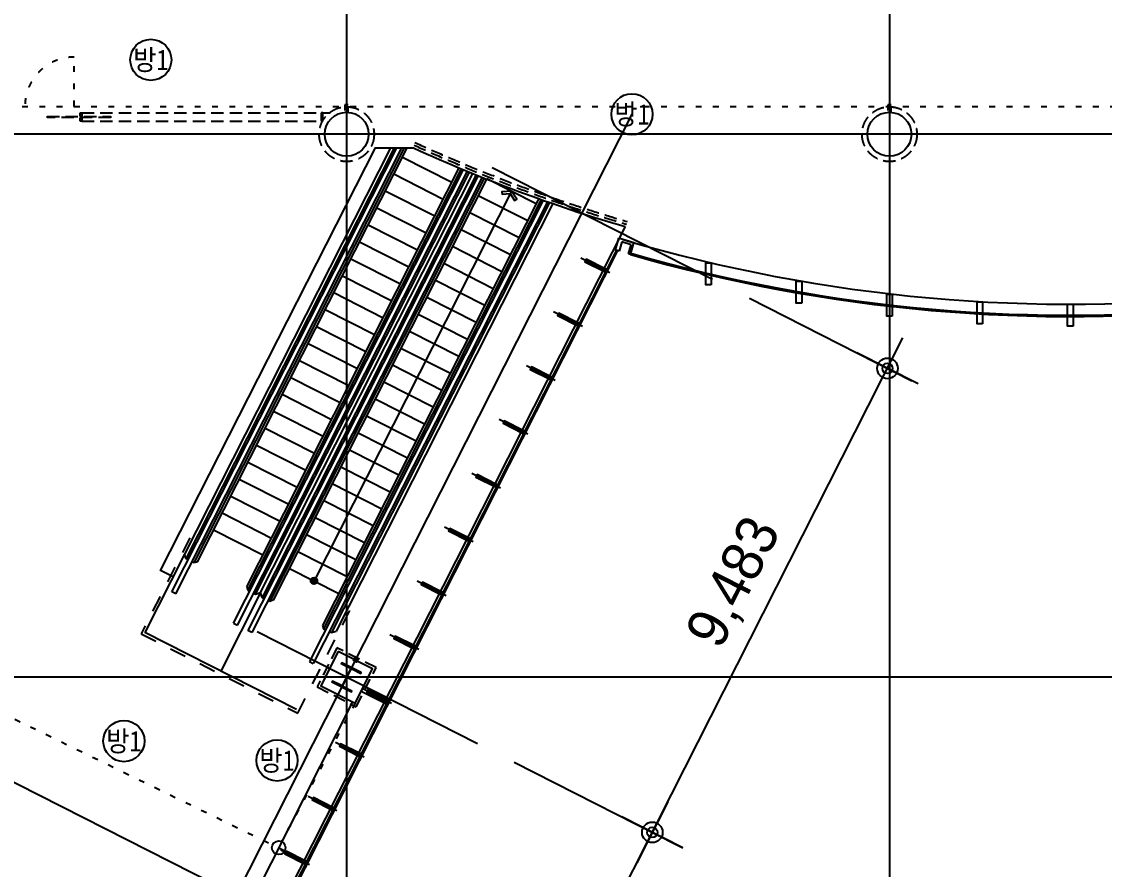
# Model space of a CAD drawing. Header units: metres. Extents: x 630750 to 860239, y 578133 to 726633.
# Drawn here: x 722177 to 741923, y 655809 to 671261 of the extents above; entities that cross this region are included whole.
import ezdxf
from ezdxf.enums import TextEntityAlignment as Align

# ---------------------------------------------------------------- set-up
doc = ezdxf.new("R2010")
doc.units = ezdxf.units.M
doc.header["$LTSCALE"] = 300
for name, pattern in [('HID1', [0.375, 0.25, -0.125]), ('HIDDEN', [2, 1, -1]), ('HIDDEN-1', [1.4, 0.35, -0.7, 0.35])]:
    doc.linetypes.add(name, pattern=pattern)
doc.layers.get('Defpoints').update_dxf_attribs({"color": 8})
for name, color, linetype in [('4ELE', 4, 'Continuous'), ('9sym', 7, 'Continuous'), ('A-CEN-1', 1, 'Continuous'), ('A-CON', 2, 'Continuous'), ('A-DIM', 7, 'Continuous'), ('A-WIN-GLASS', 4, 'Continuous'), ('DIM', 7, 'Continuous'), ('ELE-4', 4, 'Continuous'), ('fire shutter', 2, 'Continuous'), ('INT', 117, 'Continuous'), ('STEL', 3, 'Continuous'), ('STL', 3, 'Continuous'), ('SYM', 7, 'Continuous'), ('블럭', 7, 'Continuous')]:
    doc.layers.add(name, color=color, linetype=linetype)
doc.layers.add('area', color=7, linetype='Continuous', true_color=0xc0a0de)
doc.styles.add('TEXT', font='')
doc.styles.add('TEXT(돋음)', font='')
doc.styles.get('TEXT').set_extended_font_data('DotumChe')
doc.styles.get('TEXT(돋음)').set_extended_font_data('Dotum')
doc.dimstyles.new('DIM250', dxfattribs={"dimscale": 250, "dimtxt": 3, "dimasz": 1, "dimexe": 2, "dimexo": 3, "dimgap": 1, "dimtad": 1, "dimdec": 0, "dimzin": 0, "dimdsep": 46, "dimlunit": 6, "dimtxsty": 'TEXT(돋음)', "dimblk": 'Z_DOT', "dimcen": 2.5, "dimdle": 2, "dimclrd": 256, "dimclre": 256, "dimclrt": 3, "dimadec": 0, "dimazin": 0, "dimtfac": 1, "dimtdec": 0, "dimtix": 1, "dimtmove": 2, "dimatfit": 3, "dimldrblk": 'Z_DOT', "dimfxl": 1, "dimtolj": 1, "dimtzin": 0, "dimarcsym": 0})

# ---------------------------------------------------------------- blocks, each defined once
blk = doc.blocks.new('H형강(단면)1')
at = {"layer": 'STEL'}
blk.add_lwpolyline([(28, -18, 0.414214), (6, -40), (6, -354, 0.414214), (28, -376), (200, -376), (200, -394), (-200, -394), (-200, -376), (-28, -376, 0.414214), (-6, -354), (-6, -40, 0.414214), (-28, -18), (-200, -18), (-200, 0), (200, 0), (200, -18)], format="xyb", close=True, dxfattribs=at)
blk = doc.blocks.new('Z_DOT')
at = {"layer": 'DIM', "color": 7}
for p, q in [((0, -2.5), (0, 2.5)), ((-2.5, 0), (2.5, 0))]:
    blk.add_line(p, q, dxfattribs=at)
for radius in [0.75, 0.375]:
    blk.add_circle((0, 0), radius, dxfattribs=at)
blk = doc.blocks.new('*D101')
at = {"layer": 'A-DIM', "lineweight": -2, "transparency": 16777216}
for p, q in [((731160, 657761), (734125, 656257)), ((730400, 650015), (733566, 656260)), ((727767, 651070), (730733, 649566))]:
    blk.add_line(p, q, dxfattribs=at)
at = {"layer": 'Defpoints', "color": 0, "transparency": 16777216}
for p in [(730491, 658100), (733679, 656483), (727098, 651409)]:
    blk.add_point(p, dxfattribs=at)
at = {"layer": 'A-DIM', "lineweight": -2, "transparency": 16777216, "xscale": 250, "yscale": 250, "zscale": 250}
for p, rotation in [((733679, 656483), 63.11574874094849), ((730287, 649792), 243.1157487409485)]:
    blk.add_blockref('Z_DOT', p, dxfattribs=dict(at, rotation=rotation))
at = {"layer": 'A-DIM', "color": 3, "transparency": 16777216, "insert": (731361, 653453), "char_height": 750, "attachment_point": 5, "rotation": 63.1157, "style": 'TEXT(돋음)'}
blk.add_mtext('\\A1;7,502', dxfattribs=at)
blk = doc.blocks.new('*D102')
at = {"layer": 'A-DIM', "lineweight": -2, "transparency": 16777216}
for p, q in [((735449, 666218), (738414, 664715)), ((733792, 656706), (737855, 664718)), ((731160, 657761), (734125, 656257))]:
    blk.add_line(p, q, dxfattribs=at)
at = {"layer": 'Defpoints', "color": 0, "transparency": 16777216}
for p in [(734780, 666558), (737968, 664941), (730491, 658100)]:
    blk.add_point(p, dxfattribs=at)
at = {"layer": 'A-DIM', "lineweight": -2, "transparency": 16777216, "xscale": 250, "yscale": 250, "zscale": 250}
for p, rotation in [((737968, 664941), 63.1075405976871), ((733679, 656483), 243.1075405976871)]:
    blk.add_blockref('Z_DOT', p, dxfattribs=dict(at, rotation=rotation))
at = {"layer": 'A-DIM', "color": 3, "transparency": 16777216, "insert": (735201, 661027), "char_height": 750, "attachment_point": 5, "rotation": 63.1075, "style": 'TEXT(돋음)'}
blk.add_mtext('\\A1;9,483', dxfattribs=at)

msp = doc.modelspace()

# ---------------------------------------------------------------- hatches: boundary and pattern name
at = {"layer": 'DIM'}
h = msp.add_hatch(color=256, dxfattribs=at)
h.paths.add_polyline_path([(727456.1, 661094.4), (727563.1, 661040.2, 0.4142136), (727536.7, 661120.8, 0.4142136)])
h.paths.add_polyline_path([(727456.1, 661094.4, 0.4142136), (727482.4, 661013.8), (727509.6, 661067.3)])
h.paths.add_polyline_path([(727509.6, 661067.3), (727482.4, 661013.8, 0.4142136), (727563.1, 661040.2)])

# ---------------------------------------------------------------- linework, layer by layer
at = {"elevation": 0}
for points in [[(734753.8, 666465.1), (734653.8, 666465.1), (734653.8, 666865.1), (734753.8, 666865.1)], [(736403.8, 666130.2), (736303.8, 666130.2), (736303.8, 666530.2), (736403.8, 666530.2)], [(738053.8, 665894.2), (737953.8, 665894.2), (737953.8, 666294.2), (738053.8, 666294.2)], [(739703.8, 665754.7), (739603.8, 665754.7), (739603.8, 666154.7), (739703.8, 666154.7)], [(741353.8, 665710.3), (741253.8, 665710.3), (741253.8, 666110.3), (741353.8, 666110.3)]]:
    msp.add_lwpolyline(points, close=True, dxfattribs=at)
at = {"linetype": 'HIDDEN', "elevation": 0}
msp.add_lwpolyline([(725244.6, 661851.6), (724357.8, 660102.3), (727212, 658655.4), (728287.6, 660777)], dxfattribs=at)
at = {"elevation": 0}
msp.add_lwpolyline([(728875.9, 658914.5), (728414.7, 659148.3), (728369.5, 659059.1), (728830.6, 658825.4), (728875.9, 658914.5)], dxfattribs=at)
msp.add_circle((727509.6, 661067.3, 0), 60)
at = {"layer": '4ELE'}
for p, q in [((724918.9, 660866.2, 0), (729022.2, 668960.2, 0)), ((724990.2, 660830, 0), (729111.9, 668960.2, 0)), ((728904.5, 668960.2, 0), (725149.9, 661554.1, 0)), ((725178.4, 661466.7, 0), (728977.3, 668960.2, 0)), ((725321.2, 661394.4, 0), (729156.7, 668960.2, 0)), ((725381.6, 661414.2, 0), (729207.2, 668960.2, 0)), ((726282.5, 660957.5, 0), (730155.5, 668597.3, 0)), ((726042.7, 660296.5, 0), (730234.2, 668564.5, 0)), ((726114.1, 660260.3, 0), (730308.4, 668533.9, 0)), ((730503.6, 668454.4, 0), (726301.4, 660165.3, 0)), ((726302.3, 660897, 0), (730197.2, 668579.9, 0)), ((730578.1, 668424.5, 0), (726372.7, 660129.2, 0)), ((726445, 660824.6, 0), (730345.5, 668518.6, 0)), ((726532.4, 660853.2, 0), (730405.9, 668494, 0)), ((726532.4, 660853.2, 0), (730405.9, 668494, 0)), ((730466.3, 668469.4, 0), (726560.9, 660765.8, 0)), ((730615.4, 668409.6, 0), (726703.7, 660693.5, 0)), ((730657.4, 668392.9, 0), (726764.1, 660713.3, 0)), ((731689.2, 668006.6, 0), (727425.2, 659595.6, 0)), ((731112.3, 668173.4, 0), (727509.6, 661067.3, 0)), ((731608.4, 668035.3, 0), (727665, 660256.6, 0)), ((731651.2, 668020.1, 0), (727684.8, 660196.1, 0)), ((731765.4, 667979.9, 0), (727496.5, 659559.4, 0)), ((731803.5, 667966.6, 0), (727827.5, 660123.8, 0)), ((731865.4, 667945.1, 0), (727914.9, 660152.3, 0)), ((725676.8, 661996.4, 0), (726577.7, 661539.7, 0)), ((725178.4, 661466.7, 0), (725149.9, 661554.1, 0)), ((725214.1, 661448.6, 0), (725178.4, 661466.7, 0)), ((725321.2, 661394.4, 0), (725285.5, 661412.4, 0)), ((725381.6, 661414.2, 0), (725321.2, 661394.4, 0)), ((727059.3, 661295.5, 0), (727960.2, 660838.8, 0)), ((726282.5, 660957.5, 0), (726302.3, 660897, 0)), ((726282.5, 660957.5, 0), (726302.3, 660897, 0)), ((726302.3, 660897, 0), (726338, 660878.9, 0)), ((726302.3, 660897, 0), (726338, 660878.9, 0)), ((724990.2, 660830, 0), (724918.9, 660866.2, 0)), ((726409.3, 660842.7, 0), (726445, 660824.6, 0)), ((726409.3, 660842.7, 0), (726445, 660824.6, 0)), ((726445, 660824.6, 0), (726532.4, 660853.2, 0)), ((726445, 660824.6, 0), (726532.4, 660853.2, 0)), ((726560.9, 660765.8, 0), (726532.4, 660853.2, 0)), ((726560.9, 660765.8, 0), (726532.4, 660853.2, 0)), ((726596.6, 660747.8, 0), (726560.9, 660765.8, 0)), ((726596.6, 660747.8, 0), (726560.9, 660765.8, 0)), ((726703.7, 660693.5, 0), (726668, 660711.6, 0)), ((726703.7, 660693.5, 0), (726668, 660711.6, 0)), ((726764.1, 660713.3, 0), (726703.7, 660693.5, 0)), ((726764.1, 660713.3, 0), (726703.7, 660693.5, 0)), ((726042.7, 660296.5, 0), (726114.1, 660260.3, 0)), ((726372.7, 660129.2, 0), (726301.4, 660165.3, 0)), ((727665, 660256.6, 0), (727684.8, 660196.1, 0)), ((727684.8, 660196.1, 0), (727720.5, 660178, 0)), ((727791.8, 660141.8, 0), (727827.5, 660123.8, 0)), ((727827.5, 660123.8, 0), (727914.9, 660152.3, 0)), ((727425.2, 659595.6, 0), (727496.5, 659559.4, 0))]:
    msp.add_line(p, q, dxfattribs=at)
at = {"layer": '4ELE', "color": 9}
for p, q in [((725149.9, 661554.1, 0), (724425, 660124.3, 0)), ((726532.4, 660853.2, 0), (725807.5, 659423.4, 0)), ((727190, 658722.6, 0), (724425, 660124.3, 0))]:
    msp.add_line(p, q, dxfattribs=at)
at = {"layer": '9sym'}
for p, q in [((733062.5, 667315.8, 0), (732999.1, 667102.3, 0)), ((733344.9, 667231.9, 0), (733062.5, 667315.8, 0)), ((733123.9, 667246.2, 0), (733074.7, 667080.2, 0)), ((733293.4, 667195.8, 0), (733123.9, 667246.1, 0)), ((733282, 667017, 0), (733344.9, 667231.9, 0)), ((733074.7, 667080.2, 0), (732999.1, 667102.3, 0)), ((733244.2, 667028, 0), (733293.4, 667195.8, 0)), ((733282, 667017, 0), (733244.2, 667028, 0))]:
    msp.add_line(p, q, dxfattribs=at)
at = {"layer": 'A-CEN-1', "linetype": 'Continuous'}
for p, q in [((728104.4, 706258.8, 0), (728104.4, 608420.8, 0)), ((738004.4, 706258.8, 0), (738004.4, 608420.8, 0)), ((733307.8, 669573.7, 0), (715151.3, 633760.9, 0)), ((795684.4, 669210.2, 0), (657202.6, 669210.2, 0)), ((734779, 666558.3, 0), (730760.7, 668596.2, 0)), ((728469.5, 654131.3, 0), (715214.1, 660851.6, 0)), ((730490.8, 658099.9, 0), (726472.4, 660137.9, 0)), ((795684.4, 659310.2, 0), (657202.6, 659310.2, 0))]:
    msp.add_line(p, q, dxfattribs=at)
at = {"layer": 'A-CON', "elevation": 0}
msp.add_lwpolyline([(727950.5, 659780.7), (727634, 659156.3), (728258.3, 658839.8), (728574.8, 659464.1), (727950.5, 659780.7)], dxfattribs=at)
at = {"layer": 'A-CON'}
for centre in [(728104.4, 669210.2, 0), (738004.4, 669210.2, 0)]:
    msp.add_circle(centre, 400, dxfattribs=at)
at = {"layer": 'A-WIN-GLASS'}
for p, q in [((733183.8, 667524.6, 0), (725436, 652242.4, 0)), ((733023.3, 667095.2, 0), (725478.9, 652214.2, 0)), ((733046.8, 667088.4, 0), (725502.9, 652208.5, 0)), ((728213.7, 658862.4, 0), (725011.9, 652547, 0))]:
    msp.add_line(p, q, dxfattribs=at)
at = {"layer": 'A-WIN-GLASS', "elevation": 0}
for points in [[(724939.5, 661139), (724707.3, 661256.7), (728632.5, 668960.2), (729324.4, 668960.2)], [(732806.1, 666704.2), (732828.7, 666748.8), (732471.9, 666929.7), (732449.3, 666885.1), (732806.1, 666704.2)], [(732308.6, 665723.1), (732331.3, 665767.7), (731974.5, 665948.6), (731951.9, 665904), (732308.6, 665723.1)], [(731811.2, 664742), (731833.8, 664786.6), (731477.1, 664967.5), (731454.5, 664922.9), (731811.2, 664742)], [(731313.8, 663760.9), (731336.4, 663805.5), (730979.7, 663986.4), (730957.1, 663941.8), (731313.8, 663760.9)], [(730816.4, 662779.8), (730839, 662824.4), (730482.3, 663005.3), (730459.7, 662960.7), (730816.4, 662779.8)], [(730319, 661798.7), (730341.6, 661843.3), (729984.9, 662024.1), (729962.2, 661979.6), (730319, 661798.7)], [(729821.6, 660817.6), (729844.2, 660862.2), (729487.4, 661043), (729464.8, 660998.4), (729821.6, 660817.6)], [(729324.2, 659836.5), (729346.8, 659881), (728990, 660061.9), (728967.4, 660017.3), (729324.2, 659836.5)], [(728826.8, 658855.3), (728849.4, 658899.9), (728492.6, 659080.8), (728470, 659036.2), (728826.8, 658855.3)], [(728329.4, 657874.2), (728352, 657918.8), (727995.2, 658099.7), (727972.6, 658055.1), (728329.4, 657874.2)], [(727832, 656893.1), (727854.6, 656937.7), (727497.8, 657118.6), (727475.2, 657074), (727832, 656893.1)], [(727334.6, 655912), (727357.2, 655956.6), (727000.4, 656137.5), (726977.8, 656092.9), (727334.6, 655912)]]:
    msp.add_lwpolyline(points, dxfattribs=at)
at = {"layer": 'A-WIN-GLASS'}
for centre, radius, start, end in [((741304.4, 695260.2, 0), 28900, 245.51012, 253.68078), ((741304.4, 694913.9, 0), 29027.7, 253.95622, 276.01144), ((741304.4, 694910.2, 0), 29000, 253.95437, 276.07895)]:
    msp.add_arc(centre, radius, start, end, dxfattribs=at)
at = {"layer": 'A-WIN-GLASS', "color": 9}
msp.add_arc((741304.4, 694910.2, 0), 28800, 253.54938, 276.22034, dxfattribs=at)
at = {"layer": 'area', "color": 21}
msp.add_line((717742.5, 659316.2, 0), (732135.2, 659316.2, 0), dxfattribs=at)
at = {"layer": 'Defpoints'}
for p, q in [((732901.4, 666683.9, 0), (732376.5, 666950, 0)), ((732404, 665702.8, 0), (731879.1, 665968.9, 0)), ((731906.6, 664721.7, 0), (731381.7, 664987.8, 0)), ((731409.2, 663740.6, 0), (730884.3, 664006.7, 0)), ((730911.8, 662759.5, 0), (730386.9, 663025.6, 0)), ((730414.4, 661778.4, 0), (729889.5, 662044.5, 0)), ((729917, 660797.2, 0), (729392.1, 661063.4, 0)), ((729419.6, 659816.1, 0), (728894.7, 660082.2, 0)), ((728922.2, 658835, 0), (728397.3, 659101.1, 0)), ((728424.7, 657853.9, 0), (727899.8, 658120, 0)), ((727927.3, 656872.8, 0), (727402.4, 657138.9, 0)), ((727429.9, 655891.7, 0), (726905, 656157.8, 0))]:
    msp.add_line(p, q, dxfattribs=at)
at = {"layer": 'ELE-4', "color": 8}
for p, q in [((729122.7, 668793.6, 0), (730023.6, 668336.9, 0)), ((728966.1, 668484.7, 0), (729866.9, 668028, 0)), ((730661.9, 668401.7, 0), (731562.7, 667945, 0)), ((728809.5, 668175.7, 0), (729710.3, 667719, 0)), ((730505.2, 668092.8, 0), (731406.1, 667636.1, 0)), ((728652.8, 667866.7, 0), (729553.7, 667410, 0)), ((730348.6, 667783.8, 0), (731249.4, 667327.1, 0)), ((728496.2, 667557.8, 0), (729397, 667101.1, 0)), ((730192, 667474.8, 0), (731092.8, 667018.1, 0)), ((728339.6, 667248.8, 0), (729240.4, 666792.1, 0)), ((730035.3, 667165.9, 0), (730936.2, 666709.2, 0)), ((728182.9, 666939.8, 0), (729083.8, 666483.2, 0)), ((729878.7, 666856.9, 0), (730779.5, 666400.2, 0)), ((728026.3, 666630.9, 0), (728927.2, 666174.2, 0)), ((729722.1, 666547.9, 0), (730622.9, 666091.3, 0)), ((727869.7, 666321.9, 0), (728770.5, 665865.2, 0)), ((729565.4, 666239, 0), (730466.3, 665782.3, 0)), ((727713, 666012.9, 0), (728613.9, 665556.3, 0)), ((729408.8, 665930, 0), (730309.6, 665473.3, 0)), ((727556.4, 665704, 0), (728457.3, 665247.3, 0)), ((729252.2, 665621, 0), (730153, 665164.4, 0)), ((727399.8, 665395, 0), (728300.6, 664938.3, 0)), ((729095.5, 665312.1, 0), (729996.4, 664855.4, 0)), ((727243.1, 665086.1, 0), (728144, 664629.4, 0)), ((728938.9, 665003.1, 0), (729839.8, 664546.4, 0)), ((727086.5, 664777.1, 0), (727987.4, 664320.4, 0)), ((728782.3, 664694.2, 0), (729683.1, 664237.5, 0)), ((726929.9, 664468.1, 0), (727830.7, 664011.4, 0)), ((728625.6, 664385.2, 0), (729526.5, 663928.5, 0)), ((726773.2, 664159.2, 0), (727674.1, 663702.5, 0)), ((728469, 664076.2, 0), (729369.9, 663619.5, 0)), ((726616.6, 663850.2, 0), (727517.5, 663393.5, 0)), ((728312.4, 663767.3, 0), (729213.2, 663310.6, 0)), ((726460, 663541.2, 0), (727360.8, 663084.5, 0)), ((728155.7, 663458.3, 0), (729056.6, 663001.6, 0)), ((726303.3, 663232.3, 0), (727204.2, 662775.6, 0)), ((727999.1, 663149.3, 0), (728900, 662692.6, 0)), ((726146.7, 662923.3, 0), (727047.6, 662466.6, 0)), ((727842.5, 662840.4, 0), (728743.3, 662383.7, 0)), ((725990.1, 662614.3, 0), (726890.9, 662157.6, 0)), ((727685.8, 662531.4, 0), (728586.7, 662074.7, 0)), ((725833.4, 662305.4, 0), (726734.3, 661848.7, 0)), ((727529.2, 662222.4, 0), (728430.1, 661765.7, 0)), ((727529.2, 662222.4, 0), (728430.1, 661765.7, 0)), ((727372.6, 661913.5, 0), (728273.4, 661456.8, 0)), ((727216, 661604.5, 0), (728116.8, 661147.8, 0))]:
    msp.add_line(p, q, dxfattribs=at)
at = {"layer": 'fire shutter', "color": 2, "linetype": 'HIDDEN-1'}
for p, q in [((721204.4, 658960.1), (727066.9, 656103.7)), ((728258.3, 658839.8, 0), (726919.3, 656314.7))]:
    msp.add_line(p, q, dxfattribs=at)
at = {"layer": 'fire shutter', "color": 2, "linetype": 'HIDDEN-1', "elevation": 0}
msp.add_lwpolyline([(723137.2, 669716.3), (723137.2, 670616.3, 0.4142136), (722237.2, 669716.3, 1)], format="xyb", dxfattribs=at)
msp.add_lwpolyline([(721240.5, 669716.3), (747904.4, 669716.3)], dxfattribs=at)
at = {"layer": 'fire shutter', "linetype": 'HIDDEN-1', "elevation": 0}
for points in [[(728074.4, 669610.2), (728134.4, 669610.2), (728134.4, 669746.3), (728074.4, 669746.3)], [(737974.4, 669610.2), (738034.4, 669610.2), (738034.4, 669746.3), (737974.4, 669746.3)]]:
    msp.add_lwpolyline(points, close=True, dxfattribs=at)
at = {"layer": 'fire shutter', "elevation": 0}
msp.add_lwpolyline([(728261, 659675.1), (728314.2, 659647.4), (728281.8, 659585.3), (728228.6, 659613.1)], close=True, dxfattribs=at)
at = {"layer": 'fire shutter'}
msp.add_circle((726865, 656202.1), 125, dxfattribs=at)
at = {"layer": 'INT', "linetype": 'HID1', "ltscale": 3}
for p, q in [((723272, 669600.2, 0), (727804.4, 669600.2, 0)), ((723272, 669450.2, 0), (727671.4, 669450.2, 0))]:
    msp.add_line(p, q, dxfattribs=at)
at = {"layer": 'INT', "linetype": 'HID1', "ltscale": 3, "elevation": 0}
for points in [[(723242, 669540.2), (723242, 669600.2), (723272, 669600.2), (723272, 669540.2)], [(727641.4, 669450.2), (727671.4, 669450.2), (727671.4, 669600.2), (727641.4, 669600.2)], [(722642, 669515.2), (722642, 669535.2), (723802, 669535.2), (723802, 669515.2)], [(723242, 669450.2), (723242, 669510.2), (723272, 669510.2), (723272, 669450.2)], [(727928.5, 659847.9), (727566.8, 659134.3), (728280.3, 658772.6), (728642.1, 659486.1)]]:
    msp.add_lwpolyline(points, close=True, dxfattribs=at)
at = {"layer": 'INT', "linetype": 'HID1', "ltscale": 3}
for centre in [(728104.4, 669210.2, 0), (738004.4, 669210.2, 0)]:
    msp.add_circle(centre, 500, dxfattribs=at)
for radius, start in [(28850, 245.48858), (28800, 245.46698)]:
    msp.add_arc((741304.4, 695260.2, 0), radius, start, 253.6993, dxfattribs=at)
at = {"layer": 'SYM', "elevation": 0}
msp.add_lwpolyline([(731088.5, 668126.6), (731167.3, 668001.3), (731205.4, 668025.3), (731112.3, 668173.4), (730937.8, 668160.9), (730941, 668116.1)], close=True, dxfattribs=at)
at = {"layer": '블럭', "color": 1}
for centre in [(724533.3, 670565.4, 0), (733307.8, 669573.7, 0), (724042.1, 658146.4, 0), (726835.1, 657793.9, 0)]:
    msp.add_circle(centre, 375, dxfattribs=at)

# ---------------------------------------------------------------- block references
at = {"layer": 'STL', "xscale": -1}
for rotation in [153.0103804237854, 153.010380226871]:
    msp.add_blockref('H형강(단면)1', (728014.9, 659134.6, 0), dxfattribs=dict(at, rotation=rotation))

# ---------------------------------------------------------------- texts
at = {"layer": '블럭', "style": 'TEXT', "width": 0.9}
for p in [(724533.3, 670565.4, 0), (733307.8, 669573.7, 0), (724042.1, 658146.4, 0), (726835.1, 657793.9, 0)]:
    msp.add_text('방1', height=375, dxfattribs=at).set_placement(p, align=Align.MIDDLE_CENTER)

# ---------------------------------------------------------------- dimensions: what is measured, and where the dimension line sits
at = {"layer": 'A-DIM'}
for p1, p2, distance, picture, middle in [((730490.8, 658099.9, 0), (734780.2, 666557.7, 0), -3574.8, '*D102', (735201.4, 661027.5, 0)), ((727098.4, 651408.7, 0), (730490.8, 658099.9, 0), -3574.9, '*D101', (731360.8, 653453.3, 0))]:
    dim = msp.add_aligned_dim(p1=p1, p2=p2, distance=distance, dimstyle='DIM250', dxfattribs=at)
    dim.commit()
    dim.dimension.update_dxf_attribs({"geometry": picture, "text_midpoint": middle})

doc.saveas('drawing.dxf')
